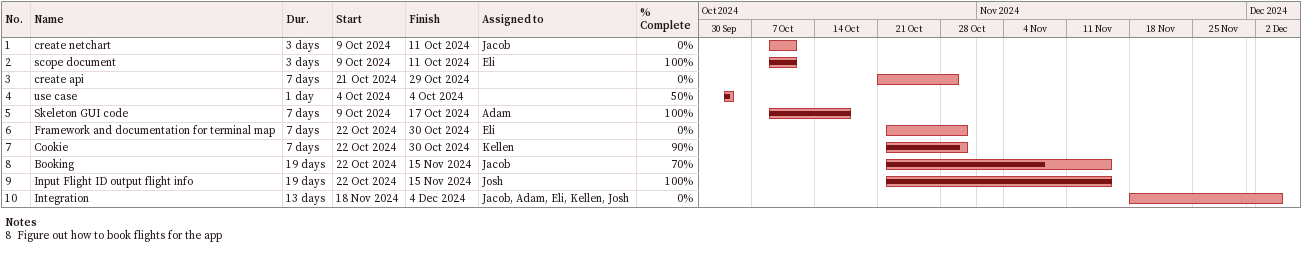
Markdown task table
| ID | Task | Duration | Start | Finish | Resources | % complete |
|---|---|---|---|---|---|---|
| 1 | create netchart | 3d | 2024-10-09 | 2024-10-11 | Jacob | 0 |
| 2 | scope document | 3d | 2024-10-09 | 2024-10-11 | Eli | 100 |
| 3 | create api | 7d | 2024-10-21 | 2024-10-29 |  | 0 |
| 4 | use case | 1d | 2024-10-04 | 2024-10-04 |  | 50 |
| 5 | Skeleton GUI code | 7d | 2024-10-09 | 2024-10-17 | Adam | 100 |
| 6 | Framework and documentation for terminal map | 7d | 2024-10-22 | 2024-10-30 | Eli | 0 |
| 7 | Cookie | 7d | 2024-10-22 | 2024-10-30 | Kellen | 90 |
| 8 | Booking | 19d | 2024-10-22 | 2024-11-15 | Jacob | 70 |
| 9 | Input Flight ID output flight info | 19d | 2024-10-22 | 2024-11-15 | Josh | 100 |
| 10 | Integration | 13d | 2024-11-18 | 2024-12-04 | Jacob, Adam, Eli, Kellen, Josh | 0 |

Notes
- 8: Figure out how to book flights for the app
